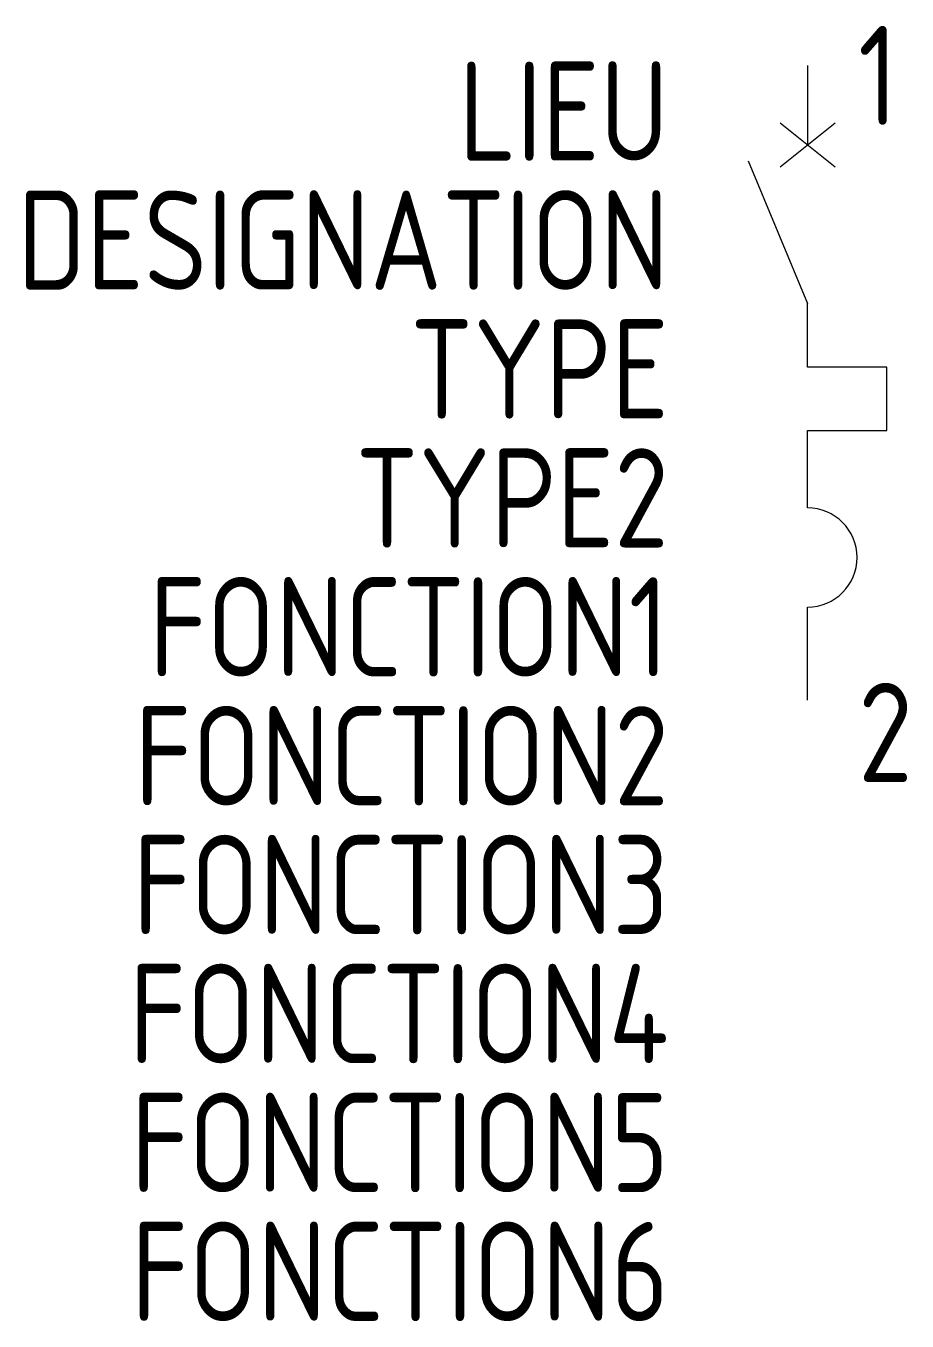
# Model space of a CAD drawing. Extents: x -1604.4 to -1582.1, y -911.2 to -878.6.
import ezdxf
from ezdxf.enums import TextEntityAlignment as Align

# ---------------------------------------------------------------- set-up
doc = ezdxf.new("R2010")
doc.units = 0
for name, color, linetype in [('SYMB_FIL', 3, 'CONTINUOUS'), ('SYMB_TXT_CONTACT', 2, 'CONTINUOUS'), ('SYMB_TXT_NOM', 3, 'CONTINUOUS')]:
    doc.layers.add(name, color=color, linetype=linetype)
doc.styles.add('NET2_5', font='isocp.shx', dxfattribs={"width": 0.9, "height": 2.5})

msp = doc.modelspace()

# ---------------------------------------------------------------- linework, layer by layer
at = {"layer": 'SYMB_FIL'}
for p, q in [((-1584.634, -879.593), (-1584.634, -881.593)), ((-1585.329, -882.149), (-1583.939, -881.037)), ((-1585.329, -881.037), (-1583.939, -882.149)), ((-1586.134, -881.993), (-1584.634, -885.593)), ((-1584.634, -887.193), (-1584.634, -885.593)), ((-1582.634, -887.193), (-1584.634, -887.193)), ((-1582.634, -888.793), (-1582.634, -887.193)), ((-1584.634, -890.743), (-1584.634, -888.793)), ((-1584.634, -888.793), (-1582.634, -888.793)), ((-1584.634, -895.593), (-1584.634, -893.243))]:
    msp.add_line(p, q, dxfattribs=at)
msp.add_arc((-1584.634, -891.993), 1.25, 270, 90, dxfattribs=at)

# ---------------------------------------------------------------- texts
at = {"layer": 'SYMB_TXT_CONTACT', "style": 'NET2_5', "width": 0.9, "flags": 8}
for tag, p, s in [('1', (-1583.359, -881.093), '1'), ('2', (-1583.359, -897.655), '2')]:
    msp.add_attdef(tag, p, s, height=2.5, dxfattribs=at)
at = {"layer": 'SYMB_TXT_NOM', "style": 'NET2_5', "width": 0.9, "flags": 8}
for tag, text, p in [('LIEU', '', (-1588.134, -881.993)), ('DESIGNATION', 'Q?', (-1588.134, -885.243)), ('TYPE', '-', (-1588.134, -888.493)), ('TYPE2', '-', (-1588.134, -891.743)), ('FONCTION1', '', (-1588.134, -894.993)), ('FONCTION2', '', (-1588.134, -898.243)), ('FONCTION3', '', (-1588.134, -901.493)), ('FONCTION4', '', (-1588.134, -904.743)), ('FONCTION5', '', (-1588.134, -907.993)), ('FONCTION6', '', (-1588.134, -911.243))]:
    msp.add_attdef(tag, text=text, height=2.5, dxfattribs=at).set_placement(p, align=Align.RIGHT)

doc.saveas('drawing.dxf')
